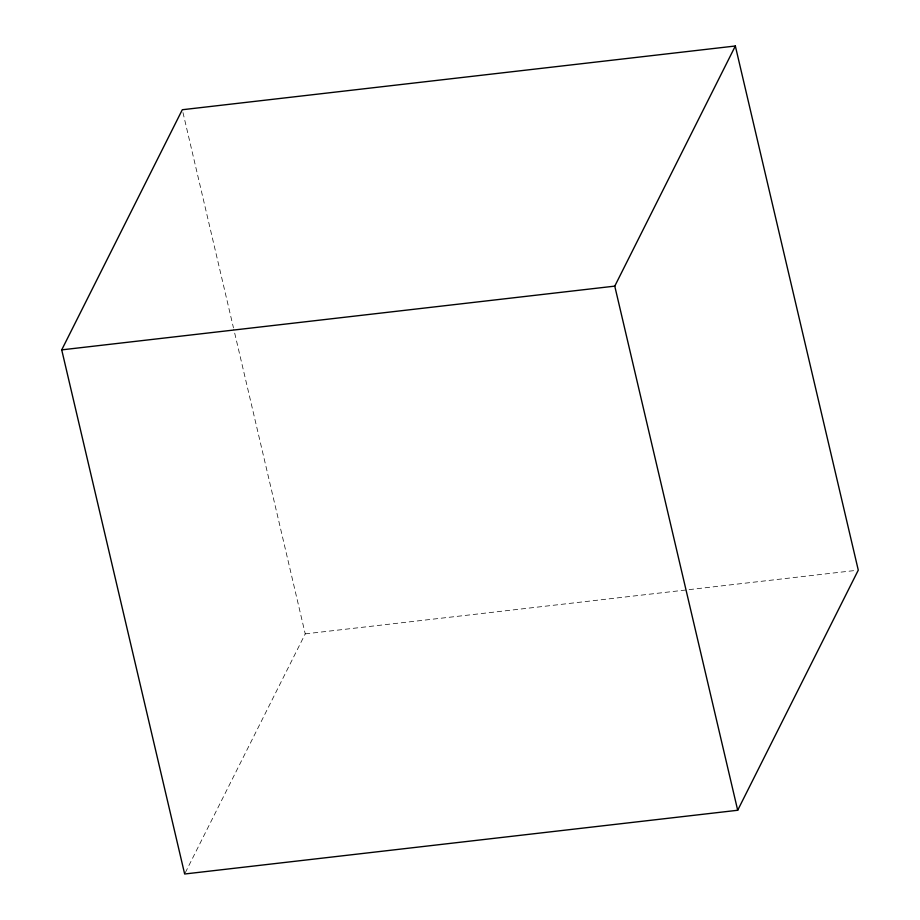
<?xml version="1.0" encoding="UTF-8"?>
<svg xmlns="http://www.w3.org/2000/svg" width="920" height="920" viewBox="0 0 920 920"><rect width="100%" height="100%" fill="white"/><g stroke="black" fill="none" stroke-linecap="round" stroke-linejoin="round"><path stroke-width="0.69" stroke-dasharray="4.6 3.45" d="M185.299 872.712L305.233 633.869L233.772 329.164M305.233 633.869L856.853 570.297M182.965 112.527L233.45 327.773"/><path stroke-width="1.38" d="M61.72 349.865L182.309 109.733L735.344 46L858.279 570.135L737.69 810.267L184.655 874L61.72 349.865L614.767 286.131L735.344 46M614.767 286.131L737.69 810.267"/></g></svg>
